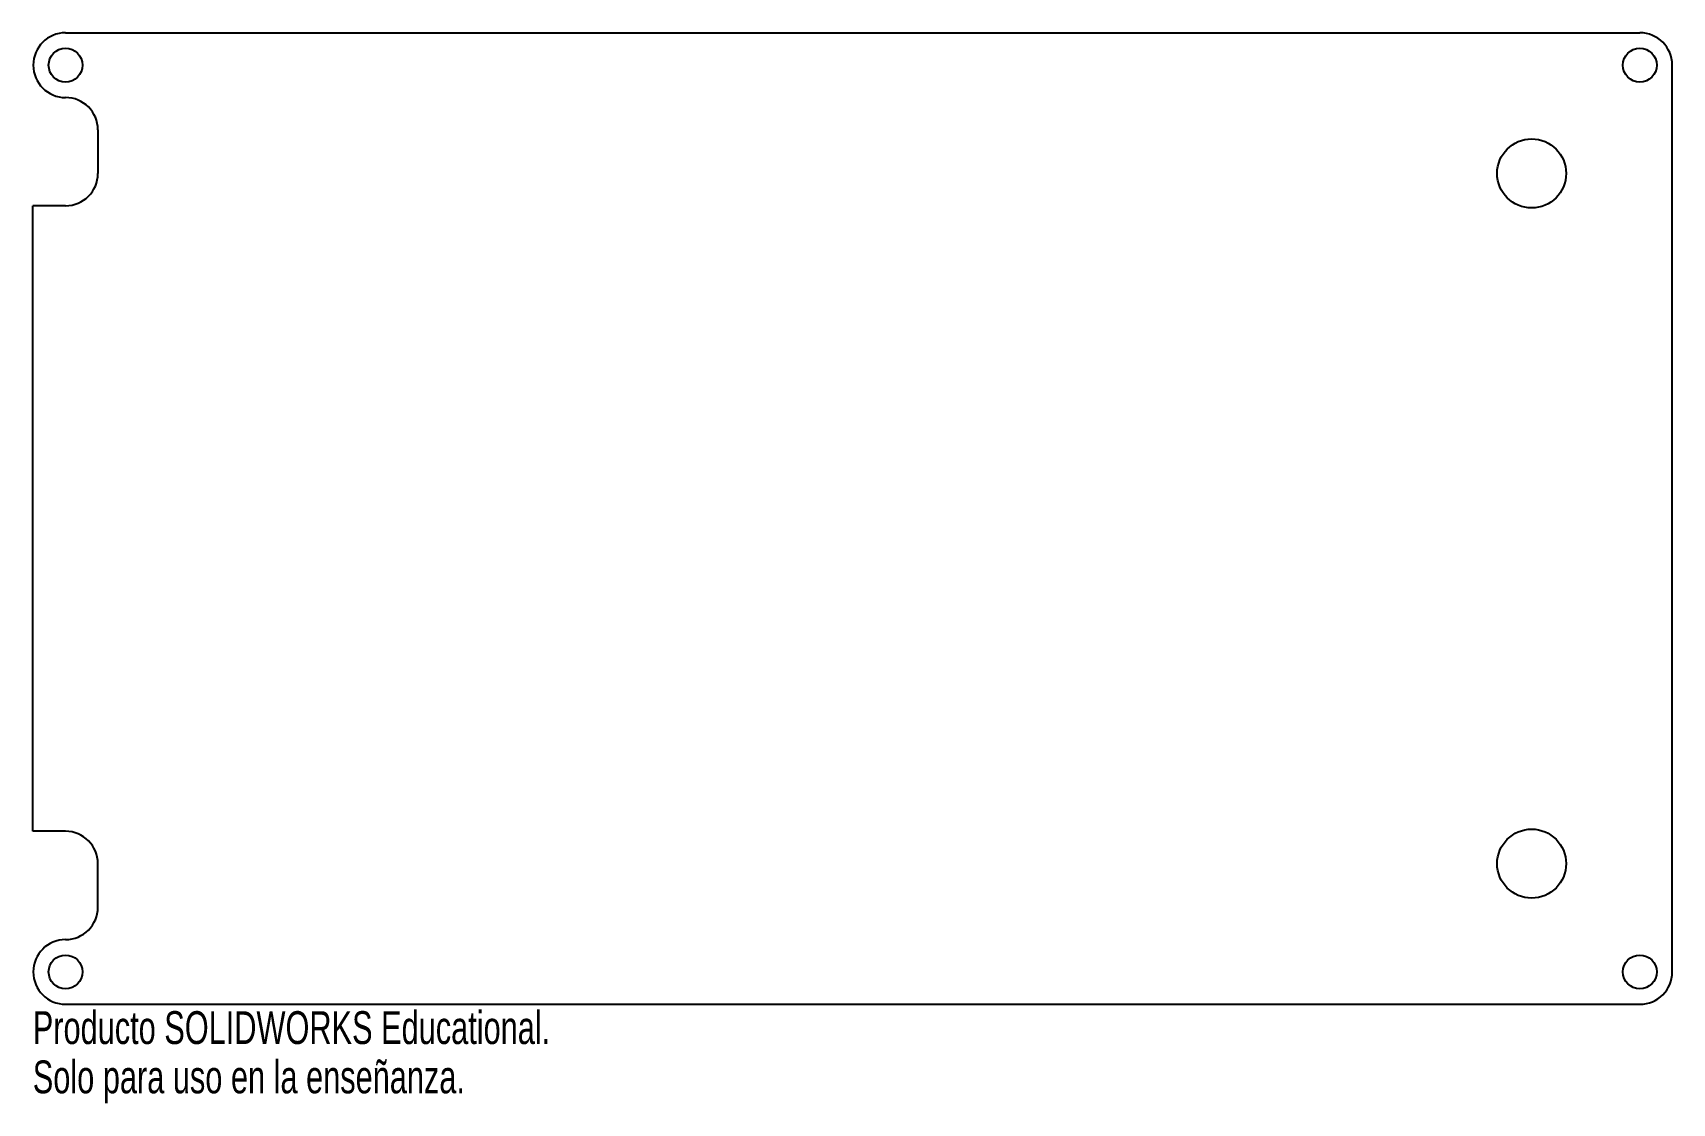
# Model space of a CAD drawing. Header units: inches. Extents: x -5.44 to 4.07, y -12.07 to -5.87.
import ezdxf

# ---------------------------------------------------------------- set-up
doc = ezdxf.new("R2010")
doc.units = ezdxf.units.IN
doc.header["$MEASUREMENT"] = 0
doc.styles.add('SLDTEXTSTYLE0', font='TXT', dxfattribs={"width": 0.7})

msp = doc.modelspace()

# ---------------------------------------------------------------- linework, layer by layer
at = {"color": 7, "linetype": 'Continuous', "lineweight": 25}
for p, q in [((-5.25, -5.87), (3.8775, -5.87)), ((4.065, -11.3125), (4.065, -6.0575)), ((-5.0625, -6.4325), (-5.0625, -6.685)), ((-5.44, -10.4975), (-5.44, -6.8725)), ((-5.25, -6.8725), (-5.44, -6.8725)), ((-5.25, -10.4975), (-5.44, -10.4975)), ((-5.0625, -10.9375), (-5.0625, -10.685)), ((-5.25, -11.5), (3.8775, -11.5))]:
    msp.add_line(p, q, dxfattribs=at)
for centre, radius in [((-5.25, -6.0575), 0.098), ((3.8775, -6.0575), 0.098), ((3.25, -6.685), 0.2), ((3.25, -10.685), 0.2), ((-5.25, -11.3125), 0.098), ((3.8775, -11.3125), 0.098)]:
    msp.add_circle(centre, radius, dxfattribs=at)
for centre, start, end in [((-5.25, -6.0575), 90, 270), ((3.8775, -6.0575), 0, 90), ((-5.25, -6.4325), 0, 90), ((-5.25, -6.685), 270, 0), ((-5.25, -10.685), 0, 90), ((-5.25, -10.9375), 270, 0), ((-5.25, -11.3125), 90, 270), ((3.8775, -11.3125), 270, 0)]:
    msp.add_arc(centre, 0.1875, start, end, dxfattribs=at)

# ---------------------------------------------------------------- texts
at = {"color": 7, "linetype": 'Continuous', "char_height": 0.1903, "attachment_point": 1, "style": 'SLDTEXTSTYLE0'}
for s, insert in [('Producto SOLIDWORKS Educational.', (-5.44, -11.5401)), ('Solo para uso en la enseñanza.', (-5.44, -11.8256))]:
    msp.add_mtext(s, dxfattribs=dict(at, insert=insert))

doc.saveas('drawing.dxf')
